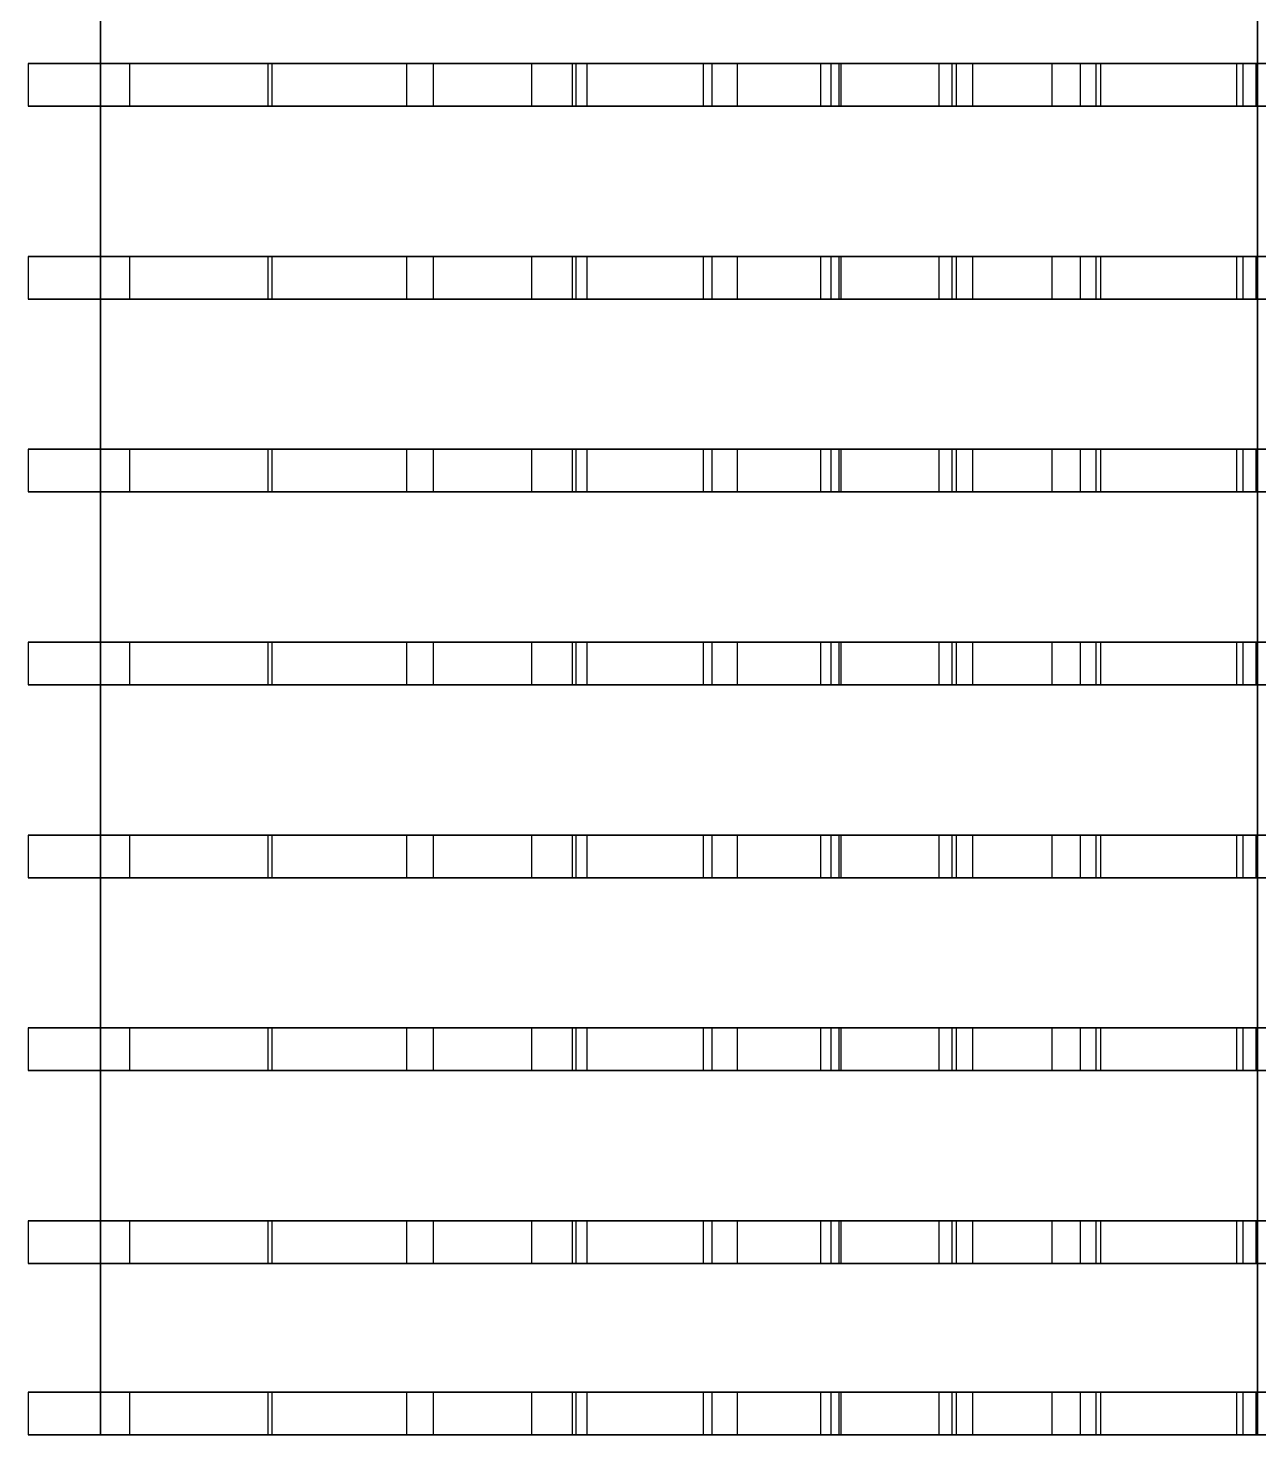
# Model space of a CAD drawing. Header units: inches. Extents: x -140 to 530, y -422 to 58.
# Drawn here: x -140.2 to -38.1, y -422.4 to -305.7 of the extents above; entities that cross this region are included whole.
import ezdxf

# ---------------------------------------------------------------- set-up
doc = ezdxf.new("R2010")
doc.units = ezdxf.units.IN
doc.header["$MEASUREMENT"] = 0
doc.layers.add('n1', color=9, linetype='CONTINUOUS')
doc.layers.add('RT1', color=7, linetype='CONTINUOUS')

msp = doc.modelspace()

# ---------------------------------------------------------------- linework, layer by layer
at = {"layer": 'n1'}
for points in [[(-38.25, 57.57), (-38.25, -422.43), (-134.25, -422.43), (-134.25, 57.57)], [(-134.25, -422.43, 96), (-134.25, 57.57, 96), (-134.25, 57.57), (-134.25, -422.43)], [(-38.25, -422.43, 114), (-38.25, 57.57, 114), (-134.25, 57.57, 114), (-134.25, -422.43, 114)], [(-134.25, 57.57, 18), (-134.25, -422.43, 18), (-134.25, -422.43, 114), (-134.25, 57.57, 114)], [(-38.25, 57.57, 96), (-38.25, -422.43, 96), (-38.25, -422.43), (-38.25, 57.57)], [(-38.25, -422.43, 18), (-38.25, 57.57, 18), (-38.25, 57.57, 114), (-38.25, -422.43, 114)], [(-134.25, -326.43, 114), (-134.25, -326.43), (-134.25, -422.43), (-134.25, -422.43, 114)], [(-38.25, -326.43), (-38.25, -326.43, 114), (-38.25, -422.43, 114), (-38.25, -422.43)], [(-38.25, -422.43), (-38.25, -422.43, 114), (-134.25, -422.43, 114), (-134.25, -422.43)]]:
    msp.add_3dface(points, dxfattribs=at)
at = {"layer": 'RT1'}
for points in [[(-140.25, -312.21, 118), (81.74, -312.21, 191.98), (81.74, -308.67, 191.98), (-140.25, -308.67, 118)], [(-140.25, -308.67, 118), (81.74, -308.67, 191.98), (82.2, -308.67, 190.59), (-139.79, -308.67, 116.62)], [(-134.25, -312.21, 114.04), (-134.25, -312.21, 120), (-134.25, -308.67, 120), (-134.25, -308.67, 114.04)], [(-134.25, -308.67, 114.04), (-134.25, -308.67, 120), (-132.79, -308.67, 120), (-132.79, -308.67, 114.04)], [(-134.21, -308.67, 114), (-38.35, -308.67, 114), (-38.35, -312.21, 114), (-134.21, -312.21, 114)], [(-134.21, -308.67, 114), (-134.21, -308.67, 115.46), (-38.35, -308.67, 115.46), (-38.35, -308.67, 114)], [(-131.85, -308.67, 120.8), (-120.34, -308.67, 115.37), (-120.96, -308.67, 114.05), (-132.47, -308.67, 119.48)], [(-131.85, -312.21, 120.8), (-120.34, -312.21, 115.37), (-120.34, -308.67, 115.37), (-131.85, -308.67, 120.8)], [(-120.04, -312.21, 114.94), (-108.84, -312.21, 128.47), (-108.84, -308.67, 128.47), (-120.04, -308.67, 114.94)], [(-120.04, -308.67, 114.94), (-108.84, -308.67, 128.47), (-107.72, -308.67, 127.54), (-118.92, -308.67, 114.01)], [(-106.64, -308.67, 129.2), (-95.1, -308.67, 114.92), (-96.24, -308.67, 114), (-107.78, -308.67, 128.28)], [(-106.64, -312.21, 129.2), (-95.1, -312.21, 114.92), (-95.1, -308.67, 114.92), (-106.64, -308.67, 129.2)], [(-98.5, -312.21, 131.94), (-38.37, -312.21, 131.94), (-38.37, -308.67, 131.94), (-98.5, -308.67, 131.94)], [(-98.5, -308.67, 131.94), (-38.37, -308.67, 131.94), (-38.37, -308.67, 130.48), (-98.5, -308.67, 130.48)], [(-94.8, -312.21, 114.76), (-84.23, -312.21, 131.94), (-84.23, -308.67, 131.94), (-94.8, -308.67, 114.76)], [(-94.8, -308.67, 114.76), (-84.23, -308.67, 131.94), (-82.99, -308.67, 131.17), (-93.56, -308.67, 114)], [(-93.87, -308.67, 132), (257.37, -308.67, 132), (257.37, -312.21, 132), (-93.87, -312.21, 132)], [(-93.87, -308.67, 132), (-93.87, -308.67, 133.46), (257.37, -308.67, 133.46), (257.37, -308.67, 132)], [(-83.54, -312.21, 133.15), (-74.5, -312.21, 139.96), (-74.5, -308.67, 139.96), (-83.54, -308.67, 133.15)], [(-83.54, -308.67, 133.15), (-74.5, -308.67, 139.96), (-73.62, -308.67, 138.8), (-82.67, -308.67, 131.99)], [(-81.44, -308.67, 131.96), (-73.62, -308.67, 114.6), (-74.94, -308.67, 114), (-82.77, -308.67, 131.36)], [(-81.44, -312.21, 131.96), (-73.62, -312.21, 114.6), (-73.62, -308.67, 114.6), (-81.44, -308.67, 131.96)], [(-72.84, -308.67, 140.46), (-63.6, -308.67, 133.14), (-64.51, -308.67, 132), (-73.75, -308.67, 139.32)], [(-73, -312.21, 114.62), (-64.67, -312.21, 131.96), (-64.67, -308.67, 131.96), (-73, -308.67, 114.62)], [(-73, -308.67, 114.62), (-64.67, -308.67, 131.96), (-63.35, -308.67, 131.33), (-71.69, -308.67, 113.99)], [(-72.84, -312.21, 140.46), (-63.6, -312.21, 133.14), (-63.6, -308.67, 133.14), (-72.84, -308.67, 140.46)], [(-63.27, -312.21, 132.74), (-55.29, -312.21, 146.32), (-55.29, -308.67, 146.32), (-63.27, -308.67, 132.74)], [(-63.27, -308.67, 132.74), (-55.29, -308.67, 146.32), (-54.03, -308.67, 145.58), (-62.02, -308.67, 132)], [(-61.91, -308.67, 131.96), (-51.64, -308.67, 114.75), (-52.89, -308.67, 114), (-63.16, -308.67, 131.21)], [(-61.91, -312.21, 131.96), (-51.64, -312.21, 114.75), (-51.64, -308.67, 114.75), (-61.91, -308.67, 131.96)], [(-52.98, -308.67, 147.08), (-39.99, -308.67, 132.99), (-41.06, -308.67, 132), (-54.05, -308.67, 146.09)], [(-52.98, -312.21, 147.08), (-39.99, -312.21, 132.99), (-39.99, -308.67, 132.99), (-52.98, -308.67, 147.08)], [(-51.29, -312.21, 114.9), (-39.44, -312.21, 129.91), (-39.44, -308.67, 129.91), (-51.29, -308.67, 114.9)], [(-51.29, -308.67, 114.9), (-39.44, -308.67, 129.91), (-38.3, -308.67, 129.01), (-50.15, -308.67, 114)], [(-38.31, -308.67, 114.04), (-39.77, -308.67, 114.04), (-39.77, -308.67, 133.42), (-38.31, -308.67, 133.42)], [(-38.31, -308.67, 114.04), (-38.31, -308.67, 133.42), (-38.31, -312.21, 133.42), (-38.31, -312.21, 114.04)], [(-140.25, -312.21, 118), (-139.79, -312.21, 116.62), (82.2, -312.21, 190.59), (81.74, -312.21, 191.98)], [(-134.25, -312.21, 114.04), (-132.79, -312.21, 114.04), (-132.79, -312.21, 120), (-134.25, -312.21, 120)], [(-134.21, -312.21, 114), (-38.35, -312.21, 114), (-38.35, -312.21, 115.46), (-134.21, -312.21, 115.46)], [(-131.85, -312.21, 120.8), (-132.47, -312.21, 119.48), (-120.96, -312.21, 114.05), (-120.34, -312.21, 115.37)], [(-120.04, -312.21, 114.94), (-118.92, -312.21, 114.01), (-107.72, -312.21, 127.54), (-108.84, -312.21, 128.47)], [(-106.64, -312.21, 129.2), (-107.78, -312.21, 128.28), (-96.24, -312.21, 114), (-95.1, -312.21, 114.92)], [(-98.5, -312.21, 131.94), (-98.5, -312.21, 130.48), (-38.37, -312.21, 130.48), (-38.37, -312.21, 131.94)], [(-94.8, -312.21, 114.76), (-93.56, -312.21, 114), (-82.99, -312.21, 131.17), (-84.23, -312.21, 131.94)], [(-93.87, -312.21, 132), (257.37, -312.21, 132), (257.37, -312.21, 133.46), (-93.87, -312.21, 133.46)], [(-83.54, -312.21, 133.15), (-82.67, -312.21, 131.99), (-73.62, -312.21, 138.8), (-74.5, -312.21, 139.96)], [(-81.44, -312.21, 131.96), (-82.77, -312.21, 131.36), (-74.94, -312.21, 114), (-73.62, -312.21, 114.6)], [(-72.84, -312.21, 140.46), (-73.75, -312.21, 139.32), (-64.51, -312.21, 132), (-63.6, -312.21, 133.14)], [(-73, -312.21, 114.62), (-71.69, -312.21, 113.99), (-63.35, -312.21, 131.33), (-64.67, -312.21, 131.96)], [(-63.27, -312.21, 132.74), (-62.02, -312.21, 132), (-54.03, -312.21, 145.58), (-55.29, -312.21, 146.32)], [(-61.91, -312.21, 131.96), (-63.16, -312.21, 131.21), (-52.89, -312.21, 114), (-51.64, -312.21, 114.75)], [(-52.98, -312.21, 147.08), (-54.05, -312.21, 146.09), (-41.06, -312.21, 132), (-39.99, -312.21, 132.99)], [(-51.29, -312.21, 114.9), (-50.15, -312.21, 114), (-38.3, -312.21, 129.01), (-39.44, -312.21, 129.91)], [(-38.31, -312.21, 114.04), (-38.31, -312.21, 133.42), (-39.77, -312.21, 133.42), (-39.77, -312.21, 114.04)], [(-140.25, -328.21, 118), (81.74, -328.21, 191.98), (81.74, -324.67, 191.98), (-140.25, -324.67, 118)], [(-140.25, -324.67, 118), (81.74, -324.67, 191.98), (82.2, -324.67, 190.59), (-139.79, -324.67, 116.62)], [(-134.25, -328.21, 114.04), (-134.25, -328.21, 120), (-134.25, -324.67, 120), (-134.25, -324.67, 114.04)], [(-134.25, -324.67, 114.04), (-134.25, -324.67, 120), (-132.79, -324.67, 120), (-132.79, -324.67, 114.04)], [(-134.21, -324.67, 114), (-38.35, -324.67, 114), (-38.35, -328.21, 114), (-134.21, -328.21, 114)], [(-134.21, -324.67, 114), (-134.21, -324.67, 115.46), (-38.35, -324.67, 115.46), (-38.35, -324.67, 114)], [(-131.85, -324.67, 120.8), (-120.34, -324.67, 115.37), (-120.96, -324.67, 114.05), (-132.47, -324.67, 119.48)], [(-131.85, -328.21, 120.8), (-120.34, -328.21, 115.37), (-120.34, -324.67, 115.37), (-131.85, -324.67, 120.8)], [(-120.04, -328.21, 114.94), (-108.84, -328.21, 128.47), (-108.84, -324.67, 128.47), (-120.04, -324.67, 114.94)], [(-120.04, -324.67, 114.94), (-108.84, -324.67, 128.47), (-107.72, -324.67, 127.54), (-118.92, -324.67, 114.01)], [(-106.64, -324.67, 129.2), (-95.1, -324.67, 114.92), (-96.24, -324.67, 114), (-107.78, -324.67, 128.28)], [(-106.64, -328.21, 129.2), (-95.1, -328.21, 114.92), (-95.1, -324.67, 114.92), (-106.64, -324.67, 129.2)], [(-98.5, -328.21, 131.94), (-38.37, -328.21, 131.94), (-38.37, -324.67, 131.94), (-98.5, -324.67, 131.94)], [(-98.5, -324.67, 131.94), (-38.37, -324.67, 131.94), (-38.37, -324.67, 130.48), (-98.5, -324.67, 130.48)], [(-94.8, -328.21, 114.76), (-84.23, -328.21, 131.94), (-84.23, -324.67, 131.94), (-94.8, -324.67, 114.76)], [(-94.8, -324.67, 114.76), (-84.23, -324.67, 131.94), (-82.99, -324.67, 131.17), (-93.56, -324.67, 114)], [(-93.87, -324.67, 132), (257.37, -324.67, 132), (257.37, -328.21, 132), (-93.87, -328.21, 132)], [(-93.87, -324.67, 132), (-93.87, -324.67, 133.46), (257.37, -324.67, 133.46), (257.37, -324.67, 132)], [(-83.54, -328.21, 133.15), (-74.5, -328.21, 139.96), (-74.5, -324.67, 139.96), (-83.54, -324.67, 133.15)], [(-83.54, -324.67, 133.15), (-74.5, -324.67, 139.96), (-73.62, -324.67, 138.8), (-82.67, -324.67, 131.99)], [(-81.44, -324.67, 131.96), (-73.62, -324.67, 114.6), (-74.94, -324.67, 114), (-82.77, -324.67, 131.36)], [(-81.44, -328.21, 131.96), (-73.62, -328.21, 114.6), (-73.62, -324.67, 114.6), (-81.44, -324.67, 131.96)], [(-72.84, -324.67, 140.46), (-63.6, -324.67, 133.14), (-64.51, -324.67, 132), (-73.75, -324.67, 139.32)], [(-73, -328.21, 114.62), (-64.67, -328.21, 131.96), (-64.67, -324.67, 131.96), (-73, -324.67, 114.62)], [(-73, -324.67, 114.62), (-64.67, -324.67, 131.96), (-63.35, -324.67, 131.33), (-71.69, -324.67, 113.99)], [(-72.84, -328.21, 140.46), (-63.6, -328.21, 133.14), (-63.6, -324.67, 133.14), (-72.84, -324.67, 140.46)], [(-63.27, -328.21, 132.74), (-55.29, -328.21, 146.32), (-55.29, -324.67, 146.32), (-63.27, -324.67, 132.74)], [(-63.27, -324.67, 132.74), (-55.29, -324.67, 146.32), (-54.03, -324.67, 145.58), (-62.02, -324.67, 132)], [(-61.91, -324.67, 131.96), (-51.64, -324.67, 114.75), (-52.89, -324.67, 114), (-63.16, -324.67, 131.21)], [(-61.91, -328.21, 131.96), (-51.64, -328.21, 114.75), (-51.64, -324.67, 114.75), (-61.91, -324.67, 131.96)], [(-52.98, -324.67, 147.08), (-39.99, -324.67, 132.99), (-41.06, -324.67, 132), (-54.05, -324.67, 146.09)], [(-52.98, -328.21, 147.08), (-39.99, -328.21, 132.99), (-39.99, -324.67, 132.99), (-52.98, -324.67, 147.08)], [(-51.29, -328.21, 114.9), (-39.44, -328.21, 129.91), (-39.44, -324.67, 129.91), (-51.29, -324.67, 114.9)], [(-51.29, -324.67, 114.9), (-39.44, -324.67, 129.91), (-38.3, -324.67, 129.01), (-50.15, -324.67, 114)], [(-38.31, -324.67, 114.04), (-39.77, -324.67, 114.04), (-39.77, -324.67, 133.42), (-38.31, -324.67, 133.42)], [(-38.31, -324.67, 114.04), (-38.31, -324.67, 133.42), (-38.31, -328.21, 133.42), (-38.31, -328.21, 114.04)], [(-140.25, -328.21, 118), (-139.79, -328.21, 116.62), (82.2, -328.21, 190.59), (81.74, -328.21, 191.98)], [(-134.25, -328.21, 114.04), (-132.79, -328.21, 114.04), (-132.79, -328.21, 120), (-134.25, -328.21, 120)], [(-134.21, -328.21, 114), (-38.35, -328.21, 114), (-38.35, -328.21, 115.46), (-134.21, -328.21, 115.46)], [(-131.85, -328.21, 120.8), (-132.47, -328.21, 119.48), (-120.96, -328.21, 114.05), (-120.34, -328.21, 115.37)], [(-120.04, -328.21, 114.94), (-118.92, -328.21, 114.01), (-107.72, -328.21, 127.54), (-108.84, -328.21, 128.47)], [(-106.64, -328.21, 129.2), (-107.78, -328.21, 128.28), (-96.24, -328.21, 114), (-95.1, -328.21, 114.92)], [(-98.5, -328.21, 131.94), (-98.5, -328.21, 130.48), (-38.37, -328.21, 130.48), (-38.37, -328.21, 131.94)], [(-94.8, -328.21, 114.76), (-93.56, -328.21, 114), (-82.99, -328.21, 131.17), (-84.23, -328.21, 131.94)], [(-93.87, -328.21, 132), (257.37, -328.21, 132), (257.37, -328.21, 133.46), (-93.87, -328.21, 133.46)], [(-83.54, -328.21, 133.15), (-82.67, -328.21, 131.99), (-73.62, -328.21, 138.8), (-74.5, -328.21, 139.96)], [(-81.44, -328.21, 131.96), (-82.77, -328.21, 131.36), (-74.94, -328.21, 114), (-73.62, -328.21, 114.6)], [(-72.84, -328.21, 140.46), (-73.75, -328.21, 139.32), (-64.51, -328.21, 132), (-63.6, -328.21, 133.14)], [(-73, -328.21, 114.62), (-71.69, -328.21, 113.99), (-63.35, -328.21, 131.33), (-64.67, -328.21, 131.96)], [(-63.27, -328.21, 132.74), (-62.02, -328.21, 132), (-54.03, -328.21, 145.58), (-55.29, -328.21, 146.32)], [(-61.91, -328.21, 131.96), (-63.16, -328.21, 131.21), (-52.89, -328.21, 114), (-51.64, -328.21, 114.75)], [(-52.98, -328.21, 147.08), (-54.05, -328.21, 146.09), (-41.06, -328.21, 132), (-39.99, -328.21, 132.99)], [(-51.29, -328.21, 114.9), (-50.15, -328.21, 114), (-38.3, -328.21, 129.01), (-39.44, -328.21, 129.91)], [(-38.31, -328.21, 114.04), (-38.31, -328.21, 133.42), (-39.77, -328.21, 133.42), (-39.77, -328.21, 114.04)], [(-140.25, -344.21, 118), (81.74, -344.21, 191.98), (81.74, -340.67, 191.98), (-140.25, -340.67, 118)], [(-140.25, -340.67, 118), (81.74, -340.67, 191.98), (82.2, -340.67, 190.59), (-139.79, -340.67, 116.62)], [(-134.25, -344.21, 114.04), (-134.25, -344.21, 120), (-134.25, -340.67, 120), (-134.25, -340.67, 114.04)], [(-134.25, -340.67, 114.04), (-134.25, -340.67, 120), (-132.79, -340.67, 120), (-132.79, -340.67, 114.04)], [(-134.21, -340.67, 114), (-38.35, -340.67, 114), (-38.35, -344.21, 114), (-134.21, -344.21, 114)], [(-134.21, -340.67, 114), (-134.21, -340.67, 115.46), (-38.35, -340.67, 115.46), (-38.35, -340.67, 114)], [(-131.85, -340.67, 120.8), (-120.34, -340.67, 115.37), (-120.96, -340.67, 114.05), (-132.47, -340.67, 119.48)], [(-131.85, -344.21, 120.8), (-120.34, -344.21, 115.37), (-120.34, -340.67, 115.37), (-131.85, -340.67, 120.8)], [(-120.04, -344.21, 114.94), (-108.84, -344.21, 128.47), (-108.84, -340.67, 128.47), (-120.04, -340.67, 114.94)], [(-120.04, -340.67, 114.94), (-108.84, -340.67, 128.47), (-107.72, -340.67, 127.54), (-118.92, -340.67, 114.01)], [(-106.64, -340.67, 129.2), (-95.1, -340.67, 114.92), (-96.24, -340.67, 114), (-107.78, -340.67, 128.28)], [(-106.64, -344.21, 129.2), (-95.1, -344.21, 114.92), (-95.1, -340.67, 114.92), (-106.64, -340.67, 129.2)], [(-98.5, -344.21, 131.94), (-38.37, -344.21, 131.94), (-38.37, -340.67, 131.94), (-98.5, -340.67, 131.94)], [(-98.5, -340.67, 131.94), (-38.37, -340.67, 131.94), (-38.37, -340.67, 130.48), (-98.5, -340.67, 130.48)], [(-94.8, -344.21, 114.76), (-84.23, -344.21, 131.94), (-84.23, -340.67, 131.94), (-94.8, -340.67, 114.76)], [(-94.8, -340.67, 114.76), (-84.23, -340.67, 131.94), (-82.99, -340.67, 131.17), (-93.56, -340.67, 114)], [(-93.87, -340.67, 132), (257.37, -340.67, 132), (257.37, -344.21, 132), (-93.87, -344.21, 132)], [(-93.87, -340.67, 132), (-93.87, -340.67, 133.46), (257.37, -340.67, 133.46), (257.37, -340.67, 132)], [(-83.54, -344.21, 133.15), (-74.5, -344.21, 139.96), (-74.5, -340.67, 139.96), (-83.54, -340.67, 133.15)], [(-83.54, -340.67, 133.15), (-74.5, -340.67, 139.96), (-73.62, -340.67, 138.8), (-82.67, -340.67, 131.99)], [(-81.44, -340.67, 131.96), (-73.62, -340.67, 114.6), (-74.94, -340.67, 114), (-82.77, -340.67, 131.36)], [(-81.44, -344.21, 131.96), (-73.62, -344.21, 114.6), (-73.62, -340.67, 114.6), (-81.44, -340.67, 131.96)], [(-72.84, -340.67, 140.46), (-63.6, -340.67, 133.14), (-64.51, -340.67, 132), (-73.75, -340.67, 139.32)], [(-73, -344.21, 114.62), (-64.67, -344.21, 131.96), (-64.67, -340.67, 131.96), (-73, -340.67, 114.62)], [(-73, -340.67, 114.62), (-64.67, -340.67, 131.96), (-63.35, -340.67, 131.33), (-71.69, -340.67, 113.99)], [(-72.84, -344.21, 140.46), (-63.6, -344.21, 133.14), (-63.6, -340.67, 133.14), (-72.84, -340.67, 140.46)], [(-63.27, -344.21, 132.74), (-55.29, -344.21, 146.32), (-55.29, -340.67, 146.32), (-63.27, -340.67, 132.74)], [(-63.27, -340.67, 132.74), (-55.29, -340.67, 146.32), (-54.03, -340.67, 145.58), (-62.02, -340.67, 132)], [(-61.91, -340.67, 131.96), (-51.64, -340.67, 114.75), (-52.89, -340.67, 114), (-63.16, -340.67, 131.21)], [(-61.91, -344.21, 131.96), (-51.64, -344.21, 114.75), (-51.64, -340.67, 114.75), (-61.91, -340.67, 131.96)], [(-52.98, -340.67, 147.08), (-39.99, -340.67, 132.99), (-41.06, -340.67, 132), (-54.05, -340.67, 146.09)], [(-52.98, -344.21, 147.08), (-39.99, -344.21, 132.99), (-39.99, -340.67, 132.99), (-52.98, -340.67, 147.08)], [(-51.29, -344.21, 114.9), (-39.44, -344.21, 129.91), (-39.44, -340.67, 129.91), (-51.29, -340.67, 114.9)], [(-51.29, -340.67, 114.9), (-39.44, -340.67, 129.91), (-38.3, -340.67, 129.01), (-50.15, -340.67, 114)], [(-38.31, -340.67, 114.04), (-39.77, -340.67, 114.04), (-39.77, -340.67, 133.42), (-38.31, -340.67, 133.42)], [(-38.31, -340.67, 114.04), (-38.31, -340.67, 133.42), (-38.31, -344.21, 133.42), (-38.31, -344.21, 114.04)], [(-140.25, -344.21, 118), (-139.79, -344.21, 116.62), (82.2, -344.21, 190.59), (81.74, -344.21, 191.98)], [(-134.25, -344.21, 114.04), (-132.79, -344.21, 114.04), (-132.79, -344.21, 120), (-134.25, -344.21, 120)], [(-134.21, -344.21, 114), (-38.35, -344.21, 114), (-38.35, -344.21, 115.46), (-134.21, -344.21, 115.46)], [(-131.85, -344.21, 120.8), (-132.47, -344.21, 119.48), (-120.96, -344.21, 114.05), (-120.34, -344.21, 115.37)], [(-120.04, -344.21, 114.94), (-118.92, -344.21, 114.01), (-107.72, -344.21, 127.54), (-108.84, -344.21, 128.47)], [(-106.64, -344.21, 129.2), (-107.78, -344.21, 128.28), (-96.24, -344.21, 114), (-95.1, -344.21, 114.92)], [(-98.5, -344.21, 131.94), (-98.5, -344.21, 130.48), (-38.37, -344.21, 130.48), (-38.37, -344.21, 131.94)], [(-94.8, -344.21, 114.76), (-93.56, -344.21, 114), (-82.99, -344.21, 131.17), (-84.23, -344.21, 131.94)], [(-93.87, -344.21, 132), (257.37, -344.21, 132), (257.37, -344.21, 133.46), (-93.87, -344.21, 133.46)], [(-83.54, -344.21, 133.15), (-82.67, -344.21, 131.99), (-73.62, -344.21, 138.8), (-74.5, -344.21, 139.96)], [(-81.44, -344.21, 131.96), (-82.77, -344.21, 131.36), (-74.94, -344.21, 114), (-73.62, -344.21, 114.6)], [(-72.84, -344.21, 140.46), (-73.75, -344.21, 139.32), (-64.51, -344.21, 132), (-63.6, -344.21, 133.14)], [(-73, -344.21, 114.62), (-71.69, -344.21, 113.99), (-63.35, -344.21, 131.33), (-64.67, -344.21, 131.96)], [(-63.27, -344.21, 132.74), (-62.02, -344.21, 132), (-54.03, -344.21, 145.58), (-55.29, -344.21, 146.32)], [(-61.91, -344.21, 131.96), (-63.16, -344.21, 131.21), (-52.89, -344.21, 114), (-51.64, -344.21, 114.75)], [(-52.98, -344.21, 147.08), (-54.05, -344.21, 146.09), (-41.06, -344.21, 132), (-39.99, -344.21, 132.99)], [(-51.29, -344.21, 114.9), (-50.15, -344.21, 114), (-38.3, -344.21, 129.01), (-39.44, -344.21, 129.91)], [(-38.31, -344.21, 114.04), (-38.31, -344.21, 133.42), (-39.77, -344.21, 133.42), (-39.77, -344.21, 114.04)], [(-140.25, -360.21, 118), (81.74, -360.21, 191.98), (81.74, -356.67, 191.98), (-140.25, -356.67, 118)], [(-140.25, -356.67, 118), (81.74, -356.67, 191.98), (82.2, -356.67, 190.59), (-139.79, -356.67, 116.62)], [(-134.25, -360.21, 114.04), (-134.25, -360.21, 120), (-134.25, -356.67, 120), (-134.25, -356.67, 114.04)], [(-134.25, -356.67, 114.04), (-134.25, -356.67, 120), (-132.79, -356.67, 120), (-132.79, -356.67, 114.04)], [(-134.21, -356.67, 114), (-38.35, -356.67, 114), (-38.35, -360.21, 114), (-134.21, -360.21, 114)], [(-134.21, -356.67, 114), (-134.21, -356.67, 115.46), (-38.35, -356.67, 115.46), (-38.35, -356.67, 114)], [(-131.85, -356.67, 120.8), (-120.34, -356.67, 115.37), (-120.96, -356.67, 114.05), (-132.47, -356.67, 119.48)], [(-131.85, -360.21, 120.8), (-120.34, -360.21, 115.37), (-120.34, -356.67, 115.37), (-131.85, -356.67, 120.8)], [(-120.04, -360.21, 114.94), (-108.84, -360.21, 128.47), (-108.84, -356.67, 128.47), (-120.04, -356.67, 114.94)], [(-120.04, -356.67, 114.94), (-108.84, -356.67, 128.47), (-107.72, -356.67, 127.54), (-118.92, -356.67, 114.01)], [(-106.64, -356.67, 129.2), (-95.1, -356.67, 114.92), (-96.24, -356.67, 114), (-107.78, -356.67, 128.28)], [(-106.64, -360.21, 129.2), (-95.1, -360.21, 114.92), (-95.1, -356.67, 114.92), (-106.64, -356.67, 129.2)], [(-98.5, -360.21, 131.94), (-38.37, -360.21, 131.94), (-38.37, -356.67, 131.94), (-98.5, -356.67, 131.94)], [(-98.5, -356.67, 131.94), (-38.37, -356.67, 131.94), (-38.37, -356.67, 130.48), (-98.5, -356.67, 130.48)], [(-94.8, -360.21, 114.76), (-84.23, -360.21, 131.94), (-84.23, -356.67, 131.94), (-94.8, -356.67, 114.76)], [(-94.8, -356.67, 114.76), (-84.23, -356.67, 131.94), (-82.99, -356.67, 131.17), (-93.56, -356.67, 114)], [(-93.87, -356.67, 132), (257.37, -356.67, 132), (257.37, -360.21, 132), (-93.87, -360.21, 132)], [(-93.87, -356.67, 132), (-93.87, -356.67, 133.46), (257.37, -356.67, 133.46), (257.37, -356.67, 132)], [(-83.54, -360.21, 133.15), (-74.5, -360.21, 139.96), (-74.5, -356.67, 139.96), (-83.54, -356.67, 133.15)], [(-83.54, -356.67, 133.15), (-74.5, -356.67, 139.96), (-73.62, -356.67, 138.8), (-82.67, -356.67, 131.99)], [(-81.44, -356.67, 131.96), (-73.62, -356.67, 114.6), (-74.94, -356.67, 114), (-82.77, -356.67, 131.36)], [(-81.44, -360.21, 131.96), (-73.62, -360.21, 114.6), (-73.62, -356.67, 114.6), (-81.44, -356.67, 131.96)], [(-72.84, -356.67, 140.46), (-63.6, -356.67, 133.14), (-64.51, -356.67, 132), (-73.75, -356.67, 139.32)], [(-73, -360.21, 114.62), (-64.67, -360.21, 131.96), (-64.67, -356.67, 131.96), (-73, -356.67, 114.62)], [(-73, -356.67, 114.62), (-64.67, -356.67, 131.96), (-63.35, -356.67, 131.33), (-71.69, -356.67, 113.99)], [(-72.84, -360.21, 140.46), (-63.6, -360.21, 133.14), (-63.6, -356.67, 133.14), (-72.84, -356.67, 140.46)], [(-63.27, -360.21, 132.74), (-55.29, -360.21, 146.32), (-55.29, -356.67, 146.32), (-63.27, -356.67, 132.74)], [(-63.27, -356.67, 132.74), (-55.29, -356.67, 146.32), (-54.03, -356.67, 145.58), (-62.02, -356.67, 132)], [(-61.91, -356.67, 131.96), (-51.64, -356.67, 114.75), (-52.89, -356.67, 114), (-63.16, -356.67, 131.21)], [(-61.91, -360.21, 131.96), (-51.64, -360.21, 114.75), (-51.64, -356.67, 114.75), (-61.91, -356.67, 131.96)], [(-52.98, -356.67, 147.08), (-39.99, -356.67, 132.99), (-41.06, -356.67, 132), (-54.05, -356.67, 146.09)], [(-52.98, -360.21, 147.08), (-39.99, -360.21, 132.99), (-39.99, -356.67, 132.99), (-52.98, -356.67, 147.08)], [(-51.29, -360.21, 114.9), (-39.44, -360.21, 129.91), (-39.44, -356.67, 129.91), (-51.29, -356.67, 114.9)], [(-51.29, -356.67, 114.9), (-39.44, -356.67, 129.91), (-38.3, -356.67, 129.01), (-50.15, -356.67, 114)], [(-38.31, -356.67, 114.04), (-39.77, -356.67, 114.04), (-39.77, -356.67, 133.42), (-38.31, -356.67, 133.42)], [(-38.31, -356.67, 114.04), (-38.31, -356.67, 133.42), (-38.31, -360.21, 133.42), (-38.31, -360.21, 114.04)], [(-140.25, -360.21, 118), (-139.79, -360.21, 116.62), (82.2, -360.21, 190.59), (81.74, -360.21, 191.98)], [(-134.25, -360.21, 114.04), (-132.79, -360.21, 114.04), (-132.79, -360.21, 120), (-134.25, -360.21, 120)], [(-134.21, -360.21, 114), (-38.35, -360.21, 114), (-38.35, -360.21, 115.46), (-134.21, -360.21, 115.46)], [(-131.85, -360.21, 120.8), (-132.47, -360.21, 119.48), (-120.96, -360.21, 114.05), (-120.34, -360.21, 115.37)], [(-120.04, -360.21, 114.94), (-118.92, -360.21, 114.01), (-107.72, -360.21, 127.54), (-108.84, -360.21, 128.47)], [(-106.64, -360.21, 129.2), (-107.78, -360.21, 128.28), (-96.24, -360.21, 114), (-95.1, -360.21, 114.92)], [(-98.5, -360.21, 131.94), (-98.5, -360.21, 130.48), (-38.37, -360.21, 130.48), (-38.37, -360.21, 131.94)], [(-94.8, -360.21, 114.76), (-93.56, -360.21, 114), (-82.99, -360.21, 131.17), (-84.23, -360.21, 131.94)], [(-93.87, -360.21, 132), (257.37, -360.21, 132), (257.37, -360.21, 133.46), (-93.87, -360.21, 133.46)], [(-83.54, -360.21, 133.15), (-82.67, -360.21, 131.99), (-73.62, -360.21, 138.8), (-74.5, -360.21, 139.96)], [(-81.44, -360.21, 131.96), (-82.77, -360.21, 131.36), (-74.94, -360.21, 114), (-73.62, -360.21, 114.6)], [(-72.84, -360.21, 140.46), (-73.75, -360.21, 139.32), (-64.51, -360.21, 132), (-63.6, -360.21, 133.14)], [(-73, -360.21, 114.62), (-71.69, -360.21, 113.99), (-63.35, -360.21, 131.33), (-64.67, -360.21, 131.96)], [(-63.27, -360.21, 132.74), (-62.02, -360.21, 132), (-54.03, -360.21, 145.58), (-55.29, -360.21, 146.32)], [(-61.91, -360.21, 131.96), (-63.16, -360.21, 131.21), (-52.89, -360.21, 114), (-51.64, -360.21, 114.75)], [(-52.98, -360.21, 147.08), (-54.05, -360.21, 146.09), (-41.06, -360.21, 132), (-39.99, -360.21, 132.99)], [(-51.29, -360.21, 114.9), (-50.15, -360.21, 114), (-38.3, -360.21, 129.01), (-39.44, -360.21, 129.91)], [(-38.31, -360.21, 114.04), (-38.31, -360.21, 133.42), (-39.77, -360.21, 133.42), (-39.77, -360.21, 114.04)], [(-140.25, -376.21, 118), (81.74, -376.21, 191.98), (81.74, -372.67, 191.98), (-140.25, -372.67, 118)], [(-140.25, -372.67, 118), (81.74, -372.67, 191.98), (82.2, -372.67, 190.59), (-139.79, -372.67, 116.62)], [(-134.25, -376.21, 114.04), (-134.25, -376.21, 120), (-134.25, -372.67, 120), (-134.25, -372.67, 114.04)], [(-134.25, -372.67, 114.04), (-134.25, -372.67, 120), (-132.79, -372.67, 120), (-132.79, -372.67, 114.04)], [(-134.21, -372.67, 114), (-38.35, -372.67, 114), (-38.35, -376.21, 114), (-134.21, -376.21, 114)], [(-134.21, -372.67, 114), (-134.21, -372.67, 115.46), (-38.35, -372.67, 115.46), (-38.35, -372.67, 114)], [(-131.85, -372.67, 120.8), (-120.34, -372.67, 115.37), (-120.96, -372.67, 114.05), (-132.47, -372.67, 119.48)], [(-131.85, -376.21, 120.8), (-120.34, -376.21, 115.37), (-120.34, -372.67, 115.37), (-131.85, -372.67, 120.8)], [(-120.04, -376.21, 114.94), (-108.84, -376.21, 128.47), (-108.84, -372.67, 128.47), (-120.04, -372.67, 114.94)], [(-120.04, -372.67, 114.94), (-108.84, -372.67, 128.47), (-107.72, -372.67, 127.54), (-118.92, -372.67, 114.01)], [(-106.64, -372.67, 129.2), (-95.1, -372.67, 114.92), (-96.24, -372.67, 114), (-107.78, -372.67, 128.28)], [(-106.64, -376.21, 129.2), (-95.1, -376.21, 114.92), (-95.1, -372.67, 114.92), (-106.64, -372.67, 129.2)], [(-98.5, -376.21, 131.94), (-38.37, -376.21, 131.94), (-38.37, -372.67, 131.94), (-98.5, -372.67, 131.94)], [(-98.5, -372.67, 131.94), (-38.37, -372.67, 131.94), (-38.37, -372.67, 130.48), (-98.5, -372.67, 130.48)], [(-94.8, -376.21, 114.76), (-84.23, -376.21, 131.94), (-84.23, -372.67, 131.94), (-94.8, -372.67, 114.76)], [(-94.8, -372.67, 114.76), (-84.23, -372.67, 131.94), (-82.99, -372.67, 131.17), (-93.56, -372.67, 114)], [(-93.87, -372.67, 132), (257.37, -372.67, 132), (257.37, -376.21, 132), (-93.87, -376.21, 132)], [(-93.87, -372.67, 132), (-93.87, -372.67, 133.46), (257.37, -372.67, 133.46), (257.37, -372.67, 132)], [(-83.54, -376.21, 133.15), (-74.5, -376.21, 139.96), (-74.5, -372.67, 139.96), (-83.54, -372.67, 133.15)], [(-83.54, -372.67, 133.15), (-74.5, -372.67, 139.96), (-73.62, -372.67, 138.8), (-82.67, -372.67, 131.99)], [(-81.44, -372.67, 131.96), (-73.62, -372.67, 114.6), (-74.94, -372.67, 114), (-82.77, -372.67, 131.36)], [(-81.44, -376.21, 131.96), (-73.62, -376.21, 114.6), (-73.62, -372.67, 114.6), (-81.44, -372.67, 131.96)], [(-72.84, -372.67, 140.46), (-63.6, -372.67, 133.14), (-64.51, -372.67, 132), (-73.75, -372.67, 139.32)], [(-73, -376.21, 114.62), (-64.67, -376.21, 131.96), (-64.67, -372.67, 131.96), (-73, -372.67, 114.62)], [(-73, -372.67, 114.62), (-64.67, -372.67, 131.96), (-63.35, -372.67, 131.33), (-71.69, -372.67, 113.99)], [(-72.84, -376.21, 140.46), (-63.6, -376.21, 133.14), (-63.6, -372.67, 133.14), (-72.84, -372.67, 140.46)], [(-63.27, -376.21, 132.74), (-55.29, -376.21, 146.32), (-55.29, -372.67, 146.32), (-63.27, -372.67, 132.74)], [(-63.27, -372.67, 132.74), (-55.29, -372.67, 146.32), (-54.03, -372.67, 145.58), (-62.02, -372.67, 132)], [(-61.91, -372.67, 131.96), (-51.64, -372.67, 114.75), (-52.89, -372.67, 114), (-63.16, -372.67, 131.21)], [(-61.91, -376.21, 131.96), (-51.64, -376.21, 114.75), (-51.64, -372.67, 114.75), (-61.91, -372.67, 131.96)], [(-52.98, -372.67, 147.08), (-39.99, -372.67, 132.99), (-41.06, -372.67, 132), (-54.05, -372.67, 146.09)], [(-52.98, -376.21, 147.08), (-39.99, -376.21, 132.99), (-39.99, -372.67, 132.99), (-52.98, -372.67, 147.08)], [(-51.29, -376.21, 114.9), (-39.44, -376.21, 129.91), (-39.44, -372.67, 129.91), (-51.29, -372.67, 114.9)], [(-51.29, -372.67, 114.9), (-39.44, -372.67, 129.91), (-38.3, -372.67, 129.01), (-50.15, -372.67, 114)], [(-38.31, -372.67, 114.04), (-39.77, -372.67, 114.04), (-39.77, -372.67, 133.42), (-38.31, -372.67, 133.42)], [(-38.31, -372.67, 114.04), (-38.31, -372.67, 133.42), (-38.31, -376.21, 133.42), (-38.31, -376.21, 114.04)], [(-140.25, -376.21, 118), (-139.79, -376.21, 116.62), (82.2, -376.21, 190.59), (81.74, -376.21, 191.98)], [(-134.25, -376.21, 114.04), (-132.79, -376.21, 114.04), (-132.79, -376.21, 120), (-134.25, -376.21, 120)], [(-134.21, -376.21, 114), (-38.35, -376.21, 114), (-38.35, -376.21, 115.46), (-134.21, -376.21, 115.46)], [(-131.85, -376.21, 120.8), (-132.47, -376.21, 119.48), (-120.96, -376.21, 114.05), (-120.34, -376.21, 115.37)], [(-120.04, -376.21, 114.94), (-118.92, -376.21, 114.01), (-107.72, -376.21, 127.54), (-108.84, -376.21, 128.47)], [(-106.64, -376.21, 129.2), (-107.78, -376.21, 128.28), (-96.24, -376.21, 114), (-95.1, -376.21, 114.92)], [(-98.5, -376.21, 131.94), (-98.5, -376.21, 130.48), (-38.37, -376.21, 130.48), (-38.37, -376.21, 131.94)], [(-94.8, -376.21, 114.76), (-93.56, -376.21, 114), (-82.99, -376.21, 131.17), (-84.23, -376.21, 131.94)], [(-93.87, -376.21, 132), (257.37, -376.21, 132), (257.37, -376.21, 133.46), (-93.87, -376.21, 133.46)], [(-83.54, -376.21, 133.15), (-82.67, -376.21, 131.99), (-73.62, -376.21, 138.8), (-74.5, -376.21, 139.96)], [(-81.44, -376.21, 131.96), (-82.77, -376.21, 131.36), (-74.94, -376.21, 114), (-73.62, -376.21, 114.6)], [(-72.84, -376.21, 140.46), (-73.75, -376.21, 139.32), (-64.51, -376.21, 132), (-63.6, -376.21, 133.14)], [(-73, -376.21, 114.62), (-71.69, -376.21, 113.99), (-63.35, -376.21, 131.33), (-64.67, -376.21, 131.96)], [(-63.27, -376.21, 132.74), (-62.02, -376.21, 132), (-54.03, -376.21, 145.58), (-55.29, -376.21, 146.32)], [(-61.91, -376.21, 131.96), (-63.16, -376.21, 131.21), (-52.89, -376.21, 114), (-51.64, -376.21, 114.75)], [(-52.98, -376.21, 147.08), (-54.05, -376.21, 146.09), (-41.06, -376.21, 132), (-39.99, -376.21, 132.99)], [(-51.29, -376.21, 114.9), (-50.15, -376.21, 114), (-38.3, -376.21, 129.01), (-39.44, -376.21, 129.91)], [(-38.31, -376.21, 114.04), (-38.31, -376.21, 133.42), (-39.77, -376.21, 133.42), (-39.77, -376.21, 114.04)], [(-140.25, -392.21, 118), (81.74, -392.21, 191.98), (81.74, -388.67, 191.98), (-140.25, -388.67, 118)], [(-140.25, -388.67, 118), (81.74, -388.67, 191.98), (82.2, -388.67, 190.59), (-139.79, -388.67, 116.62)], [(-134.25, -392.21, 114.04), (-134.25, -392.21, 120), (-134.25, -388.67, 120), (-134.25, -388.67, 114.04)], [(-134.25, -388.67, 114.04), (-134.25, -388.67, 120), (-132.79, -388.67, 120), (-132.79, -388.67, 114.04)], [(-134.21, -388.67, 114), (-38.35, -388.67, 114), (-38.35, -392.21, 114), (-134.21, -392.21, 114)], [(-134.21, -388.67, 114), (-134.21, -388.67, 115.46), (-38.35, -388.67, 115.46), (-38.35, -388.67, 114)], [(-131.85, -388.67, 120.8), (-120.34, -388.67, 115.37), (-120.96, -388.67, 114.05), (-132.47, -388.67, 119.48)], [(-131.85, -392.21, 120.8), (-120.34, -392.21, 115.37), (-120.34, -388.67, 115.37), (-131.85, -388.67, 120.8)], [(-120.04, -392.21, 114.94), (-108.84, -392.21, 128.47), (-108.84, -388.67, 128.47), (-120.04, -388.67, 114.94)], [(-120.04, -388.67, 114.94), (-108.84, -388.67, 128.47), (-107.72, -388.67, 127.54), (-118.92, -388.67, 114.01)], [(-106.64, -388.67, 129.2), (-95.1, -388.67, 114.92), (-96.24, -388.67, 114), (-107.78, -388.67, 128.28)], [(-106.64, -392.21, 129.2), (-95.1, -392.21, 114.92), (-95.1, -388.67, 114.92), (-106.64, -388.67, 129.2)], [(-98.5, -392.21, 131.94), (-38.37, -392.21, 131.94), (-38.37, -388.67, 131.94), (-98.5, -388.67, 131.94)], [(-98.5, -388.67, 131.94), (-38.37, -388.67, 131.94), (-38.37, -388.67, 130.48), (-98.5, -388.67, 130.48)], [(-94.8, -392.21, 114.76), (-84.23, -392.21, 131.94), (-84.23, -388.67, 131.94), (-94.8, -388.67, 114.76)], [(-94.8, -388.67, 114.76), (-84.23, -388.67, 131.94), (-82.99, -388.67, 131.17), (-93.56, -388.67, 114)], [(-93.87, -388.67, 132), (257.37, -388.67, 132), (257.37, -392.21, 132), (-93.87, -392.21, 132)], [(-93.87, -388.67, 132), (-93.87, -388.67, 133.46), (257.37, -388.67, 133.46), (257.37, -388.67, 132)], [(-83.54, -392.21, 133.15), (-74.5, -392.21, 139.96), (-74.5, -388.67, 139.96), (-83.54, -388.67, 133.15)], [(-83.54, -388.67, 133.15), (-74.5, -388.67, 139.96), (-73.62, -388.67, 138.8), (-82.67, -388.67, 131.99)], [(-81.44, -388.67, 131.96), (-73.62, -388.67, 114.6), (-74.94, -388.67, 114), (-82.77, -388.67, 131.36)], [(-81.44, -392.21, 131.96), (-73.62, -392.21, 114.6), (-73.62, -388.67, 114.6), (-81.44, -388.67, 131.96)], [(-72.84, -388.67, 140.46), (-63.6, -388.67, 133.14), (-64.51, -388.67, 132), (-73.75, -388.67, 139.32)], [(-73, -392.21, 114.62), (-64.67, -392.21, 131.96), (-64.67, -388.67, 131.96), (-73, -388.67, 114.62)], [(-73, -388.67, 114.62), (-64.67, -388.67, 131.96), (-63.35, -388.67, 131.33), (-71.69, -388.67, 113.99)], [(-72.84, -392.21, 140.46), (-63.6, -392.21, 133.14), (-63.6, -388.67, 133.14), (-72.84, -388.67, 140.46)], [(-63.27, -392.21, 132.74), (-55.29, -392.21, 146.32), (-55.29, -388.67, 146.32), (-63.27, -388.67, 132.74)], [(-63.27, -388.67, 132.74), (-55.29, -388.67, 146.32), (-54.03, -388.67, 145.58), (-62.02, -388.67, 132)], [(-61.91, -388.67, 131.96), (-51.64, -388.67, 114.75), (-52.89, -388.67, 114), (-63.16, -388.67, 131.21)], [(-61.91, -392.21, 131.96), (-51.64, -392.21, 114.75), (-51.64, -388.67, 114.75), (-61.91, -388.67, 131.96)], [(-52.98, -388.67, 147.08), (-39.99, -388.67, 132.99), (-41.06, -388.67, 132), (-54.05, -388.67, 146.09)], [(-52.98, -392.21, 147.08), (-39.99, -392.21, 132.99), (-39.99, -388.67, 132.99), (-52.98, -388.67, 147.08)], [(-51.29, -392.21, 114.9), (-39.44, -392.21, 129.91), (-39.44, -388.67, 129.91), (-51.29, -388.67, 114.9)], [(-51.29, -388.67, 114.9), (-39.44, -388.67, 129.91), (-38.3, -388.67, 129.01), (-50.15, -388.67, 114)], [(-38.31, -388.67, 114.04), (-39.77, -388.67, 114.04), (-39.77, -388.67, 133.42), (-38.31, -388.67, 133.42)], [(-38.31, -388.67, 114.04), (-38.31, -388.67, 133.42), (-38.31, -392.21, 133.42), (-38.31, -392.21, 114.04)], [(-140.25, -392.21, 118), (-139.79, -392.21, 116.62), (82.2, -392.21, 190.59), (81.74, -392.21, 191.98)], [(-134.25, -392.21, 114.04), (-132.79, -392.21, 114.04), (-132.79, -392.21, 120), (-134.25, -392.21, 120)], [(-134.21, -392.21, 114), (-38.35, -392.21, 114), (-38.35, -392.21, 115.46), (-134.21, -392.21, 115.46)], [(-131.85, -392.21, 120.8), (-132.47, -392.21, 119.48), (-120.96, -392.21, 114.05), (-120.34, -392.21, 115.37)], [(-120.04, -392.21, 114.94), (-118.92, -392.21, 114.01), (-107.72, -392.21, 127.54), (-108.84, -392.21, 128.47)], [(-106.64, -392.21, 129.2), (-107.78, -392.21, 128.28), (-96.24, -392.21, 114), (-95.1, -392.21, 114.92)], [(-98.5, -392.21, 131.94), (-98.5, -392.21, 130.48), (-38.37, -392.21, 130.48), (-38.37, -392.21, 131.94)], [(-94.8, -392.21, 114.76), (-93.56, -392.21, 114), (-82.99, -392.21, 131.17), (-84.23, -392.21, 131.94)], [(-93.87, -392.21, 132), (257.37, -392.21, 132), (257.37, -392.21, 133.46), (-93.87, -392.21, 133.46)], [(-83.54, -392.21, 133.15), (-82.67, -392.21, 131.99), (-73.62, -392.21, 138.8), (-74.5, -392.21, 139.96)], [(-81.44, -392.21, 131.96), (-82.77, -392.21, 131.36), (-74.94, -392.21, 114), (-73.62, -392.21, 114.6)], [(-72.84, -392.21, 140.46), (-73.75, -392.21, 139.32), (-64.51, -392.21, 132), (-63.6, -392.21, 133.14)], [(-73, -392.21, 114.62), (-71.69, -392.21, 113.99), (-63.35, -392.21, 131.33), (-64.67, -392.21, 131.96)], [(-63.27, -392.21, 132.74), (-62.02, -392.21, 132), (-54.03, -392.21, 145.58), (-55.29, -392.21, 146.32)], [(-61.91, -392.21, 131.96), (-63.16, -392.21, 131.21), (-52.89, -392.21, 114), (-51.64, -392.21, 114.75)], [(-52.98, -392.21, 147.08), (-54.05, -392.21, 146.09), (-41.06, -392.21, 132), (-39.99, -392.21, 132.99)], [(-51.29, -392.21, 114.9), (-50.15, -392.21, 114), (-38.3, -392.21, 129.01), (-39.44, -392.21, 129.91)], [(-38.31, -392.21, 114.04), (-38.31, -392.21, 133.42), (-39.77, -392.21, 133.42), (-39.77, -392.21, 114.04)], [(-140.25, -408.21, 118), (81.74, -408.21, 191.98), (81.74, -404.67, 191.98), (-140.25, -404.67, 118)], [(-140.25, -404.67, 118), (81.74, -404.67, 191.98), (82.2, -404.67, 190.59), (-139.79, -404.67, 116.62)], [(-134.25, -408.21, 114.04), (-134.25, -408.21, 120), (-134.25, -404.67, 120), (-134.25, -404.67, 114.04)], [(-134.25, -404.67, 114.04), (-134.25, -404.67, 120), (-132.79, -404.67, 120), (-132.79, -404.67, 114.04)], [(-134.21, -404.67, 114), (-38.35, -404.67, 114), (-38.35, -408.21, 114), (-134.21, -408.21, 114)], [(-134.21, -404.67, 114), (-134.21, -404.67, 115.46), (-38.35, -404.67, 115.46), (-38.35, -404.67, 114)], [(-131.85, -404.67, 120.8), (-120.34, -404.67, 115.37), (-120.96, -404.67, 114.05), (-132.47, -404.67, 119.48)], [(-131.85, -408.21, 120.8), (-120.34, -408.21, 115.37), (-120.34, -404.67, 115.37), (-131.85, -404.67, 120.8)], [(-120.04, -408.21, 114.94), (-108.84, -408.21, 128.47), (-108.84, -404.67, 128.47), (-120.04, -404.67, 114.94)], [(-120.04, -404.67, 114.94), (-108.84, -404.67, 128.47), (-107.72, -404.67, 127.54), (-118.92, -404.67, 114.01)], [(-106.64, -404.67, 129.2), (-95.1, -404.67, 114.92), (-96.24, -404.67, 114), (-107.78, -404.67, 128.28)], [(-106.64, -408.21, 129.2), (-95.1, -408.21, 114.92), (-95.1, -404.67, 114.92), (-106.64, -404.67, 129.2)], [(-98.5, -408.21, 131.94), (-38.37, -408.21, 131.94), (-38.37, -404.67, 131.94), (-98.5, -404.67, 131.94)], [(-98.5, -404.67, 131.94), (-38.37, -404.67, 131.94), (-38.37, -404.67, 130.48), (-98.5, -404.67, 130.48)], [(-94.8, -408.21, 114.76), (-84.23, -408.21, 131.94), (-84.23, -404.67, 131.94), (-94.8, -404.67, 114.76)], [(-94.8, -404.67, 114.76), (-84.23, -404.67, 131.94), (-82.99, -404.67, 131.17), (-93.56, -404.67, 114)], [(-93.87, -404.67, 132), (257.37, -404.67, 132), (257.37, -408.21, 132), (-93.87, -408.21, 132)], [(-93.87, -404.67, 132), (-93.87, -404.67, 133.46), (257.37, -404.67, 133.46), (257.37, -404.67, 132)], [(-83.54, -408.21, 133.15), (-74.5, -408.21, 139.96), (-74.5, -404.67, 139.96), (-83.54, -404.67, 133.15)], [(-83.54, -404.67, 133.15), (-74.5, -404.67, 139.96), (-73.62, -404.67, 138.8), (-82.67, -404.67, 131.99)], [(-81.44, -404.67, 131.96), (-73.62, -404.67, 114.6), (-74.94, -404.67, 114), (-82.77, -404.67, 131.36)], [(-81.44, -408.21, 131.96), (-73.62, -408.21, 114.6), (-73.62, -404.67, 114.6), (-81.44, -404.67, 131.96)], [(-72.84, -404.67, 140.46), (-63.6, -404.67, 133.14), (-64.51, -404.67, 132), (-73.75, -404.67, 139.32)], [(-73, -408.21, 114.62), (-64.67, -408.21, 131.96), (-64.67, -404.67, 131.96), (-73, -404.67, 114.62)], [(-73, -404.67, 114.62), (-64.67, -404.67, 131.96), (-63.35, -404.67, 131.33), (-71.69, -404.67, 113.99)], [(-72.84, -408.21, 140.46), (-63.6, -408.21, 133.14), (-63.6, -404.67, 133.14), (-72.84, -404.67, 140.46)], [(-63.27, -408.21, 132.74), (-55.29, -408.21, 146.32), (-55.29, -404.67, 146.32), (-63.27, -404.67, 132.74)], [(-63.27, -404.67, 132.74), (-55.29, -404.67, 146.32), (-54.03, -404.67, 145.58), (-62.02, -404.67, 132)], [(-61.91, -404.67, 131.96), (-51.64, -404.67, 114.75), (-52.89, -404.67, 114), (-63.16, -404.67, 131.21)], [(-61.91, -408.21, 131.96), (-51.64, -408.21, 114.75), (-51.64, -404.67, 114.75), (-61.91, -404.67, 131.96)], [(-52.98, -404.67, 147.08), (-39.99, -404.67, 132.99), (-41.06, -404.67, 132), (-54.05, -404.67, 146.09)], [(-52.98, -408.21, 147.08), (-39.99, -408.21, 132.99), (-39.99, -404.67, 132.99), (-52.98, -404.67, 147.08)], [(-51.29, -408.21, 114.9), (-39.44, -408.21, 129.91), (-39.44, -404.67, 129.91), (-51.29, -404.67, 114.9)], [(-51.29, -404.67, 114.9), (-39.44, -404.67, 129.91), (-38.3, -404.67, 129.01), (-50.15, -404.67, 114)], [(-38.31, -404.67, 114.04), (-39.77, -404.67, 114.04), (-39.77, -404.67, 133.42), (-38.31, -404.67, 133.42)], [(-38.31, -404.67, 114.04), (-38.31, -404.67, 133.42), (-38.31, -408.21, 133.42), (-38.31, -408.21, 114.04)], [(-140.25, -408.21, 118), (-139.79, -408.21, 116.62), (82.2, -408.21, 190.59), (81.74, -408.21, 191.98)], [(-134.25, -408.21, 114.04), (-132.79, -408.21, 114.04), (-132.79, -408.21, 120), (-134.25, -408.21, 120)], [(-134.21, -408.21, 114), (-38.35, -408.21, 114), (-38.35, -408.21, 115.46), (-134.21, -408.21, 115.46)], [(-131.85, -408.21, 120.8), (-132.47, -408.21, 119.48), (-120.96, -408.21, 114.05), (-120.34, -408.21, 115.37)], [(-120.04, -408.21, 114.94), (-118.92, -408.21, 114.01), (-107.72, -408.21, 127.54), (-108.84, -408.21, 128.47)], [(-106.64, -408.21, 129.2), (-107.78, -408.21, 128.28), (-96.24, -408.21, 114), (-95.1, -408.21, 114.92)], [(-98.5, -408.21, 131.94), (-98.5, -408.21, 130.48), (-38.37, -408.21, 130.48), (-38.37, -408.21, 131.94)], [(-94.8, -408.21, 114.76), (-93.56, -408.21, 114), (-82.99, -408.21, 131.17), (-84.23, -408.21, 131.94)], [(-93.87, -408.21, 132), (257.37, -408.21, 132), (257.37, -408.21, 133.46), (-93.87, -408.21, 133.46)], [(-83.54, -408.21, 133.15), (-82.67, -408.21, 131.99), (-73.62, -408.21, 138.8), (-74.5, -408.21, 139.96)], [(-81.44, -408.21, 131.96), (-82.77, -408.21, 131.36), (-74.94, -408.21, 114), (-73.62, -408.21, 114.6)], [(-72.84, -408.21, 140.46), (-73.75, -408.21, 139.32), (-64.51, -408.21, 132), (-63.6, -408.21, 133.14)], [(-73, -408.21, 114.62), (-71.69, -408.21, 113.99), (-63.35, -408.21, 131.33), (-64.67, -408.21, 131.96)], [(-63.27, -408.21, 132.74), (-62.02, -408.21, 132), (-54.03, -408.21, 145.58), (-55.29, -408.21, 146.32)], [(-61.91, -408.21, 131.96), (-63.16, -408.21, 131.21), (-52.89, -408.21, 114), (-51.64, -408.21, 114.75)], [(-52.98, -408.21, 147.08), (-54.05, -408.21, 146.09), (-41.06, -408.21, 132), (-39.99, -408.21, 132.99)], [(-51.29, -408.21, 114.9), (-50.15, -408.21, 114), (-38.3, -408.21, 129.01), (-39.44, -408.21, 129.91)], [(-38.31, -408.21, 114.04), (-38.31, -408.21, 133.42), (-39.77, -408.21, 133.42), (-39.77, -408.21, 114.04)], [(-140.25, -422.44, 118), (81.74, -422.44, 191.98), (81.74, -418.9, 191.98), (-140.25, -418.9, 118)], [(-140.25, -418.9, 118), (81.74, -418.9, 191.98), (82.2, -418.9, 190.59), (-139.79, -418.9, 116.62)], [(-134.25, -422.44, 114.04), (-134.25, -422.44, 120), (-134.25, -418.9, 120), (-134.25, -418.9, 114.04)], [(-134.25, -418.9, 114.04), (-134.25, -418.9, 120), (-132.79, -418.9, 120), (-132.79, -418.9, 114.04)], [(-134.21, -418.9, 114), (-38.35, -418.9, 114), (-38.35, -422.44, 114), (-134.21, -422.44, 114)], [(-134.21, -418.9, 114), (-134.21, -418.9, 115.46), (-38.35, -418.9, 115.46), (-38.35, -418.9, 114)], [(-131.85, -418.9, 120.8), (-120.34, -418.9, 115.37), (-120.96, -418.9, 114.05), (-132.47, -418.9, 119.48)], [(-131.85, -422.44, 120.8), (-120.34, -422.44, 115.37), (-120.34, -418.9, 115.37), (-131.85, -418.9, 120.8)], [(-120.04, -422.44, 114.94), (-108.84, -422.44, 128.47), (-108.84, -418.9, 128.47), (-120.04, -418.9, 114.94)], [(-120.04, -418.9, 114.94), (-108.84, -418.9, 128.47), (-107.72, -418.9, 127.54), (-118.92, -418.9, 114.01)], [(-106.64, -418.9, 129.2), (-95.1, -418.9, 114.92), (-96.24, -418.9, 114), (-107.78, -418.9, 128.28)], [(-106.64, -422.44, 129.2), (-95.1, -422.44, 114.92), (-95.1, -418.9, 114.92), (-106.64, -418.9, 129.2)], [(-98.5, -422.44, 131.94), (-38.37, -422.44, 131.94), (-38.37, -418.9, 131.94), (-98.5, -418.9, 131.94)], [(-98.5, -418.9, 131.94), (-38.37, -418.9, 131.94), (-38.37, -418.9, 130.48), (-98.5, -418.9, 130.48)], [(-94.8, -422.44, 114.76), (-84.23, -422.44, 131.94), (-84.23, -418.9, 131.94), (-94.8, -418.9, 114.76)], [(-94.8, -418.9, 114.76), (-84.23, -418.9, 131.94), (-82.99, -418.9, 131.17), (-93.56, -418.9, 114)], [(-93.87, -418.9, 132), (257.37, -418.9, 132), (257.37, -422.44, 132), (-93.87, -422.44, 132)], [(-93.87, -418.9, 132), (-93.87, -418.9, 133.46), (257.37, -418.9, 133.46), (257.37, -418.9, 132)], [(-83.54, -422.44, 133.15), (-74.5, -422.44, 139.96), (-74.5, -418.9, 139.96), (-83.54, -418.9, 133.15)], [(-83.54, -418.9, 133.15), (-74.5, -418.9, 139.96), (-73.62, -418.9, 138.8), (-82.67, -418.9, 131.99)], [(-81.44, -418.9, 131.96), (-73.62, -418.9, 114.6), (-74.94, -418.9, 114), (-82.77, -418.9, 131.36)], [(-81.44, -422.44, 131.96), (-73.62, -422.44, 114.6), (-73.62, -418.9, 114.6), (-81.44, -418.9, 131.96)], [(-72.84, -418.9, 140.46), (-63.6, -418.9, 133.14), (-64.51, -418.9, 132), (-73.75, -418.9, 139.32)], [(-73, -422.44, 114.62), (-64.67, -422.44, 131.96), (-64.67, -418.9, 131.96), (-73, -418.9, 114.62)], [(-73, -418.9, 114.62), (-64.67, -418.9, 131.96), (-63.35, -418.9, 131.33), (-71.69, -418.9, 113.99)], [(-72.84, -422.44, 140.46), (-63.6, -422.44, 133.14), (-63.6, -418.9, 133.14), (-72.84, -418.9, 140.46)], [(-63.27, -422.44, 132.74), (-55.29, -422.44, 146.32), (-55.29, -418.9, 146.32), (-63.27, -418.9, 132.74)], [(-63.27, -418.9, 132.74), (-55.29, -418.9, 146.32), (-54.03, -418.9, 145.58), (-62.02, -418.9, 132)], [(-61.91, -418.9, 131.96), (-51.64, -418.9, 114.75), (-52.89, -418.9, 114), (-63.16, -418.9, 131.21)], [(-61.91, -422.44, 131.96), (-51.64, -422.44, 114.75), (-51.64, -418.9, 114.75), (-61.91, -418.9, 131.96)], [(-52.98, -418.9, 147.08), (-39.99, -418.9, 132.99), (-41.06, -418.9, 132), (-54.05, -418.9, 146.09)], [(-52.98, -422.44, 147.08), (-39.99, -422.44, 132.99), (-39.99, -418.9, 132.99), (-52.98, -418.9, 147.08)], [(-51.29, -422.44, 114.9), (-39.44, -422.44, 129.91), (-39.44, -418.9, 129.91), (-51.29, -418.9, 114.9)], [(-51.29, -418.9, 114.9), (-39.44, -418.9, 129.91), (-38.3, -418.9, 129.01), (-50.15, -418.9, 114)], [(-38.31, -418.9, 114.04), (-39.77, -418.9, 114.04), (-39.77, -418.9, 133.42), (-38.31, -418.9, 133.42)], [(-38.31, -418.9, 114.04), (-38.31, -418.9, 133.42), (-38.31, -422.44, 133.42), (-38.31, -422.44, 114.04)], [(-140.25, -422.44, 118), (-139.79, -422.44, 116.62), (82.2, -422.44, 190.59), (81.74, -422.44, 191.98)], [(-134.25, -422.44, 114.04), (-132.79, -422.44, 114.04), (-132.79, -422.44, 120), (-134.25, -422.44, 120)], [(-134.21, -422.44, 114), (-38.35, -422.44, 114), (-38.35, -422.44, 115.46), (-134.21, -422.44, 115.46)], [(-131.85, -422.44, 120.8), (-132.47, -422.44, 119.48), (-120.96, -422.44, 114.05), (-120.34, -422.44, 115.37)], [(-120.04, -422.44, 114.94), (-118.92, -422.44, 114.01), (-107.72, -422.44, 127.54), (-108.84, -422.44, 128.47)], [(-106.64, -422.44, 129.2), (-107.78, -422.44, 128.28), (-96.24, -422.44, 114), (-95.1, -422.44, 114.92)], [(-98.5, -422.44, 131.94), (-98.5, -422.44, 130.48), (-38.37, -422.44, 130.48), (-38.37, -422.44, 131.94)], [(-94.8, -422.44, 114.76), (-93.56, -422.44, 114), (-82.99, -422.44, 131.17), (-84.23, -422.44, 131.94)], [(-93.87, -422.44, 132), (257.37, -422.44, 132), (257.37, -422.44, 133.46), (-93.87, -422.44, 133.46)], [(-83.54, -422.44, 133.15), (-82.67, -422.44, 131.99), (-73.62, -422.44, 138.8), (-74.5, -422.44, 139.96)], [(-81.44, -422.44, 131.96), (-82.77, -422.44, 131.36), (-74.94, -422.44, 114), (-73.62, -422.44, 114.6)], [(-72.84, -422.44, 140.46), (-73.75, -422.44, 139.32), (-64.51, -422.44, 132), (-63.6, -422.44, 133.14)], [(-73, -422.44, 114.62), (-71.69, -422.44, 113.99), (-63.35, -422.44, 131.33), (-64.67, -422.44, 131.96)], [(-63.27, -422.44, 132.74), (-62.02, -422.44, 132), (-54.03, -422.44, 145.58), (-55.29, -422.44, 146.32)], [(-61.91, -422.44, 131.96), (-63.16, -422.44, 131.21), (-52.89, -422.44, 114), (-51.64, -422.44, 114.75)], [(-52.98, -422.44, 147.08), (-54.05, -422.44, 146.09), (-41.06, -422.44, 132), (-39.99, -422.44, 132.99)], [(-51.29, -422.44, 114.9), (-50.15, -422.44, 114), (-38.3, -422.44, 129.01), (-39.44, -422.44, 129.91)], [(-38.31, -422.44, 114.04), (-38.31, -422.44, 133.42), (-39.77, -422.44, 133.42), (-39.77, -422.44, 114.04)]]:
    msp.add_3dface(points, dxfattribs=at)

doc.saveas('drawing.dxf')
